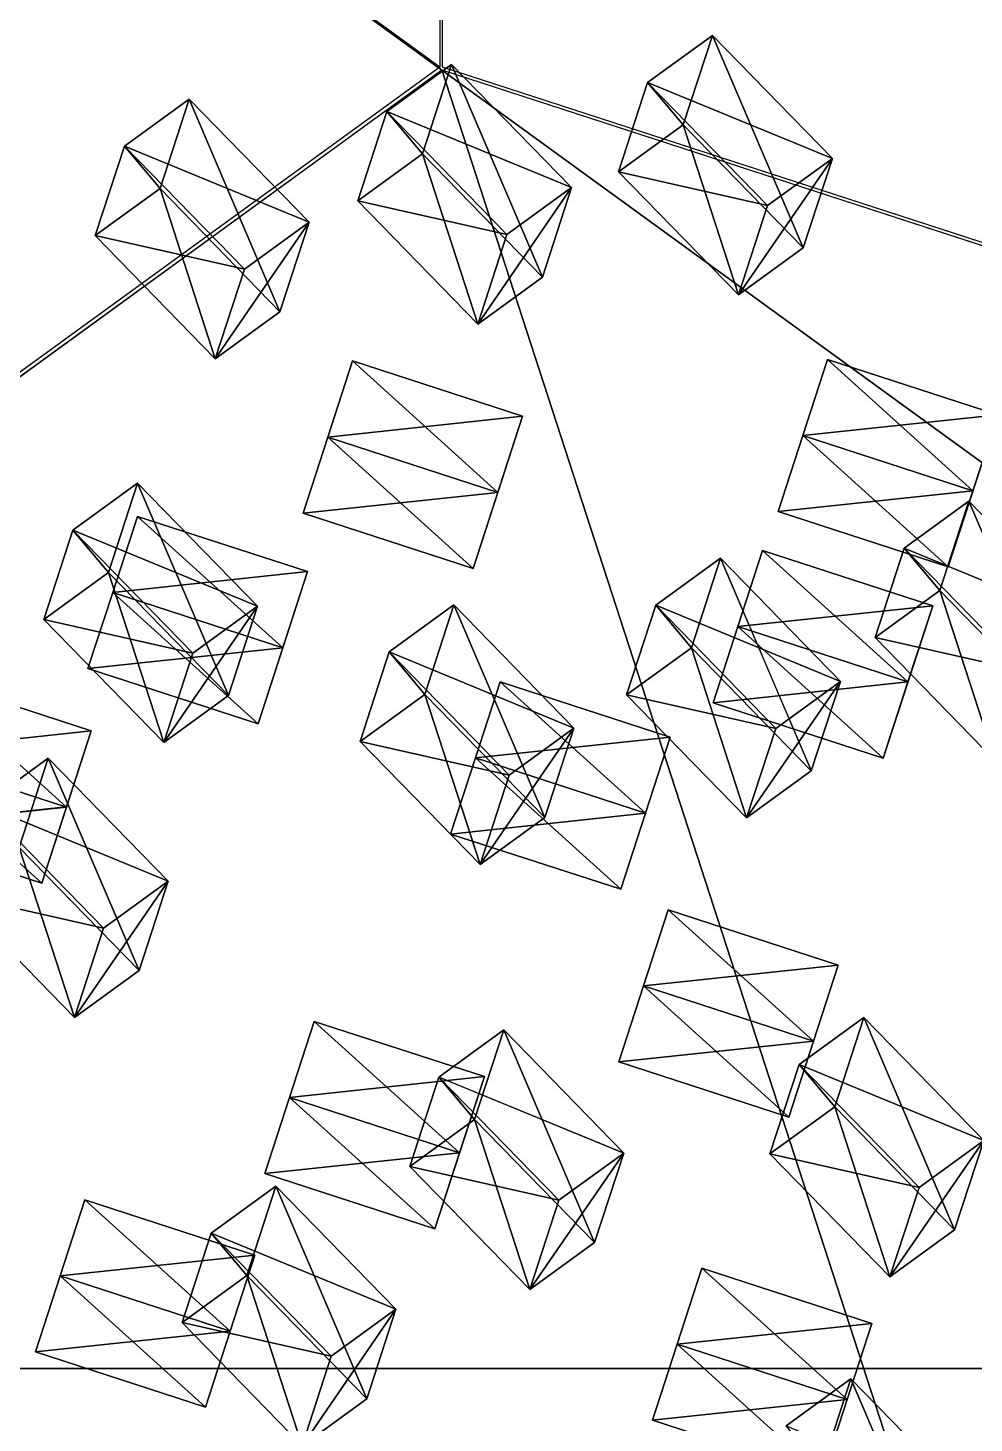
# Model space of a CAD drawing. Header units: metres. Extents: x -324 to 324, y -310 to 311.
# Drawn here: x -185 to -132.1, y -193.4 to -115.4 of the extents above; entities that cross this region are included whole.
import ezdxf

# ---------------------------------------------------------------- set-up
doc = ezdxf.new("R2010")
doc.units = ezdxf.units.M

msp = doc.modelspace()

# ---------------------------------------------------------------- linework, layer by layer
for p, q in [((-161.96652, 117.55693, -1261.8993), (-161.96637, -117.55719, -1261.8992)), ((-161.8034, -117.557014, -1262), (-161.80339, 117.5571, -1262)), ((-161.96637, -117.55719, -1261.8992), (-261.97607, -190.21149, -1061.904)), ((-261.85693, -190.37546, -1061.9042), (-161.85385, -117.712006, -1261.8993)), ((-161.85385, -117.712006, -1261.8993), (61.75289, -190.36646, -1261.8992)), ((61.803394, -190.21127, -1262), (-161.8034, -117.557014, -1262))]:
    msp.add_line(p, q)
for points in [[(-61.803432, -190.21129, -738), (-61.803387, 190.21132, -738), (-200, 4.172325e-05, -738), (-199.9999, 0.00014172326, -737.9999)], [(61.803394, -190.21127, -1262), (-161.80339, 117.5571, -1262), (61.803425, 190.21133, -1262), (61.803524, 190.21144, -1261.9999)], [(-323.78564, -0.00020891172, -938.3003), (-161.96652, 117.55693, -1261.8993), (-161.96637, -117.55719, -1261.8992), (-161.96626, -117.55709, -1261.899)], [(61.803394, -190.21127, -1262), (-161.8034, -117.557014, -1262), (-161.80339, 117.5571, -1262), (-161.80328, 117.5572, -1261.9999)], [(-323.78564, -0.00020891172, -938.3003), (-161.96637, -117.55719, -1261.8992), (-261.97607, -190.21149, -1061.904), (-261.97598, -190.21138, -1061.9039)], [(-61.935295, -190.30717, -738.10077), (-200.13196, -0.09590149, -738.10077), (-323.74664, -0.10168457, -938.09595), (-323.74655, -0.10158457, -938.0958)], [(-61.935295, -190.30717, -738.10077), (-323.74664, -0.10168457, -938.09595), (-261.94806, -190.31653, -1061.6997), (-261.94797, -190.31642, -1061.6996)], [(-140.01372, -122.66731, -777.08765), (-146.72205, -115.785484, -779.85156), (-150.33998, -118.41408, -777.61523), (-150.33987, -118.41398, -777.6151)], [(-150.33998, -118.41408, -777.61523), (-146.72205, -115.785484, -779.85156), (-148.34697, -120.78573, -788.35785), (-148.34686, -120.78563, -788.3577)], [(-141.63866, -127.66756, -785.594), (-148.34697, -120.78573, -788.35785), (-146.72205, -115.785484, -779.85156), (-146.72194, -115.785385, -779.85144)], [(-146.72205, -115.785484, -779.85156), (-140.01372, -122.66731, -777.08765), (-141.63866, -127.66756, -785.594), (-141.63855, -127.66746, -785.5939)], [(-100.0555, -307.9384, -938.3003), (-261.85693, -190.37546, -1061.9042), (-161.85385, -117.712006, -1261.8993), (-161.85374, -117.71191, -1261.8992)], [(-154.59274, -124.29554, -802.58795), (-161.30107, -117.41371, -805.35187), (-164.919, -120.042305, -803.11554), (-164.9189, -120.042206, -803.1154)], [(-164.919, -120.042305, -803.11554), (-161.30107, -117.41371, -805.35187), (-162.926, -122.413956, -813.85815), (-162.92589, -122.41386, -813.85803)], [(-156.21768, -129.29579, -811.0943), (-162.926, -122.413956, -813.85815), (-161.30107, -117.41371, -805.35187), (-161.30096, -117.41361, -805.35175)], [(-100.0555, -307.9384, -938.3003), (-161.85385, -117.712006, -1261.8993), (61.75289, -190.36646, -1261.8992), (61.75299, -190.36635, -1261.899)], [(-161.30107, -117.41371, -805.35187), (-154.59274, -124.29554, -802.58795), (-156.21768, -129.29579, -811.0943), (-156.21758, -129.29568, -811.0942)], [(-148.34697, -120.78573, -788.35785), (-151.96492, -123.41432, -786.1216), (-150.33998, -118.41408, -777.61523), (-150.33987, -118.41398, -777.6151)], [(-143.63167, -125.295906, -774.8514), (-150.33998, -118.41408, -777.61523), (-151.96492, -123.41432, -786.1216), (-151.96481, -123.41422, -786.12146)], [(-150.33998, -118.41408, -777.61523), (-143.63167, -125.295906, -774.8514), (-140.01372, -122.66731, -777.08765), (-140.01361, -122.66721, -777.0875)], [(-169.27219, -126.23279, -828.614), (-175.98051, -119.35096, -831.3779), (-179.59845, -121.97955, -829.1416), (-179.59834, -121.979454, -829.1415)], [(-179.59845, -121.97955, -829.1416), (-175.98051, -119.35096, -831.3779), (-177.60544, -124.351204, -839.8842), (-177.60533, -124.351105, -839.8841)], [(-170.89713, -131.23303, -837.12036), (-177.60544, -124.351204, -839.8842), (-175.98051, -119.35096, -831.3779), (-175.98041, -119.35086, -831.3778)], [(-175.98051, -119.35096, -831.3779), (-169.27219, -126.23279, -828.614), (-170.89713, -131.23303, -837.12036), (-170.89702, -131.23293, -837.12024)], [(-162.926, -122.413956, -813.85815), (-166.54395, -125.04255, -811.6219), (-164.919, -120.042305, -803.11554), (-164.9189, -120.042206, -803.1154)], [(-158.2107, -126.92413, -800.3517), (-164.919, -120.042305, -803.11554), (-166.54395, -125.04255, -811.6219), (-166.54384, -125.04245, -811.62177)], [(-164.919, -120.042305, -803.11554), (-158.2107, -126.92413, -800.3517), (-154.59274, -124.29554, -802.58795), (-154.59264, -124.29544, -802.5878)], [(-145.25659, -130.29614, -783.35767), (-151.96492, -123.41432, -786.1216), (-148.34697, -120.78573, -788.35785), (-148.34686, -120.78563, -788.3577)], [(-148.34697, -120.78573, -788.35785), (-141.63866, -127.66756, -785.594), (-145.25659, -130.29614, -783.35767), (-145.25648, -130.29604, -783.35754)], [(-177.60544, -124.351204, -839.8842), (-181.22339, -126.9798, -837.64795), (-179.59845, -121.97955, -829.1416), (-179.59834, -121.979454, -829.1415)], [(-172.89014, -128.86137, -826.37775), (-179.59845, -121.97955, -829.1416), (-181.22339, -126.9798, -837.64795), (-181.22328, -126.9797, -837.6478)], [(-179.59845, -121.97955, -829.1416), (-172.89014, -128.86137, -826.37775), (-169.27219, -126.23279, -828.614), (-169.27208, -126.23269, -828.6139)], [(-159.83562, -131.92438, -808.858), (-166.54395, -125.04255, -811.6219), (-162.926, -122.413956, -813.85815), (-162.92589, -122.41386, -813.85803)], [(-162.926, -122.413956, -813.85815), (-156.21768, -129.29579, -811.0943), (-159.83562, -131.92438, -808.858), (-159.83551, -131.92427, -808.85785)], [(-145.25659, -130.29614, -783.35767), (-141.63866, -127.66756, -785.594), (-140.01372, -122.66731, -777.08765), (-140.01361, -122.66721, -777.0875)], [(-140.01372, -122.66731, -777.08765), (-143.63167, -125.295906, -774.8514), (-145.25659, -130.29614, -783.35767), (-145.25648, -130.29604, -783.35754)], [(-151.96492, -123.41432, -786.1216), (-145.25659, -130.29614, -783.35767), (-143.63167, -125.295906, -774.8514), (-143.63156, -125.29581, -774.85126)], [(-174.51506, -133.86163, -834.88403), (-181.22339, -126.9798, -837.64795), (-177.60544, -124.351204, -839.8842), (-177.60533, -124.351105, -839.8841)], [(-177.60544, -124.351204, -839.8842), (-170.89713, -131.23303, -837.12036), (-174.51506, -133.86163, -834.88403), (-174.51495, -133.86153, -834.8839)], [(-159.83562, -131.92438, -808.858), (-156.21768, -129.29579, -811.0943), (-154.59274, -124.29554, -802.58795), (-154.59264, -124.29544, -802.5878)], [(-154.59274, -124.29554, -802.58795), (-158.2107, -126.92413, -800.3517), (-159.83562, -131.92438, -808.858), (-159.83551, -131.92427, -808.85785)], [(-166.54395, -125.04255, -811.6219), (-159.83562, -131.92438, -808.858), (-158.2107, -126.92413, -800.3517), (-158.21059, -126.924034, -800.35156)], [(-174.51506, -133.86163, -834.88403), (-170.89713, -131.23303, -837.12036), (-169.27219, -126.23279, -828.614), (-169.27208, -126.23269, -828.6139)], [(-169.27219, -126.23279, -828.614), (-172.89014, -128.86137, -826.37775), (-174.51506, -133.86163, -834.88403), (-174.51495, -133.86153, -834.8839)], [(-181.22339, -126.9798, -837.64795), (-174.51506, -133.86163, -834.88403), (-172.89014, -128.86137, -826.37775), (-172.89003, -128.86127, -826.3776)], [(-166.84117, -133.99022, -1235.6836), (-168.22328, -138.24388, -1226.7395), (-158.7127, -141.33406, -1226.7395), (-158.7126, -141.33395, -1226.7394)], [(-168.22328, -138.24388, -1226.7395), (-166.84117, -133.99022, -1235.6836), (-168.22311, -138.24336, -1237.9199), (-168.223, -138.24326, -1237.9198)], [(-168.22311, -138.24336, -1237.9199), (-166.84117, -133.99022, -1235.6836), (-157.33061, -137.0804, -1235.6836), (-157.3305, -137.08029, -1235.6835)], [(-158.7127, -141.33406, -1226.7395), (-157.33061, -137.0804, -1235.6836), (-166.84117, -133.99022, -1235.6836), (-166.84106, -133.99011, -1235.6835)], [(-140.27885, -133.902, -1252.2659), (-141.66096, -138.15565, -1243.3218), (-132.15039, -141.24583, -1243.3218), (-132.15028, -141.24573, -1243.3217)], [(-141.66096, -138.15565, -1243.3218), (-140.27885, -133.902, -1252.2659), (-141.6608, -138.15514, -1254.5022), (-141.66069, -138.15503, -1254.5021)], [(-141.6608, -138.15514, -1254.5022), (-140.27885, -133.902, -1252.2659), (-130.7683, -136.99217, -1252.2659), (-130.76819, -136.99207, -1252.2657)], [(-132.15039, -141.24583, -1243.3218), (-130.7683, -136.99217, -1252.2659), (-140.27885, -133.902, -1252.2659), (-140.27875, -133.90189, -1252.2657)], [(-157.33061, -137.0804, -1235.6836), (-158.71254, -141.33354, -1237.9199), (-168.22311, -138.24336, -1237.9199), (-168.223, -138.24326, -1237.9198)], [(-160.09465, -145.5872, -1228.9758), (-158.71254, -141.33354, -1237.9199), (-157.33061, -137.0804, -1235.6836), (-157.3305, -137.08029, -1235.6835)], [(-157.33061, -137.0804, -1235.6836), (-158.7127, -141.33406, -1226.7395), (-160.09465, -145.5872, -1228.9758), (-160.09454, -145.5871, -1228.9757)], [(-130.7683, -136.99217, -1252.2659), (-132.15022, -141.24532, -1254.5022), (-141.6608, -138.15514, -1254.5022), (-141.66069, -138.15503, -1254.5021)], [(-133.53233, -145.49898, -1245.5581), (-132.15022, -141.24532, -1254.5022), (-130.7683, -136.99217, -1252.2659), (-130.76819, -136.99207, -1252.2657)], [(-130.7683, -136.99217, -1252.2659), (-132.15039, -141.24583, -1243.3218), (-133.53233, -145.49898, -1245.5581), (-133.53223, -145.49887, -1245.558)], [(-169.60521, -142.49702, -1228.9758), (-168.22311, -138.24336, -1237.9199), (-158.71254, -141.33354, -1237.9199), (-158.71243, -141.33344, -1237.9198)], [(-168.22311, -138.24336, -1237.9199), (-169.60521, -142.49702, -1228.9758), (-168.22328, -138.24388, -1226.7395), (-168.22318, -138.24377, -1226.7394)], [(-168.22328, -138.24388, -1226.7395), (-169.60521, -142.49702, -1228.9758), (-160.09465, -145.5872, -1228.9758), (-160.09454, -145.5871, -1228.9757)], [(-160.09465, -145.5872, -1228.9758), (-158.7127, -141.33406, -1226.7395), (-168.22328, -138.24388, -1226.7395), (-168.22318, -138.24377, -1226.7394)], [(-143.0429, -142.4088, -1245.5581), (-141.6608, -138.15514, -1254.5022), (-132.15022, -141.24532, -1254.5022), (-132.15012, -141.24521, -1254.5021)], [(-141.6608, -138.15514, -1254.5022), (-143.0429, -142.4088, -1245.5581), (-141.66096, -138.15565, -1243.3218), (-141.66086, -138.15555, -1243.3217)], [(-141.66096, -138.15565, -1243.3218), (-143.0429, -142.4088, -1245.5581), (-133.53233, -145.49898, -1245.5581), (-133.53223, -145.49887, -1245.558)], [(-133.53233, -145.49898, -1245.5581), (-132.15039, -141.24583, -1243.3218), (-141.66096, -138.15565, -1243.3218), (-141.66086, -138.15555, -1243.3217)], [(-172.14735, -147.69623, -858.49426), (-178.85568, -140.81439, -861.2582), (-182.47362, -143.443, -859.02185), (-182.47351, -143.44289, -859.0217)], [(-182.47362, -143.443, -859.02185), (-178.85568, -140.81439, -861.2582), (-180.4806, -145.81465, -869.76447), (-180.4805, -145.81454, -869.76434)], [(-173.7723, -152.69647, -867.0006), (-180.4806, -145.81465, -869.76447), (-178.85568, -140.81439, -861.2582), (-178.85558, -140.81429, -861.25806)], [(-178.85568, -140.81439, -861.2582), (-172.14735, -147.69623, -858.49426), (-173.7723, -152.69647, -867.0006), (-173.77219, -152.69637, -867.0005)], [(-158.71254, -141.33354, -1237.9199), (-160.09465, -145.5872, -1228.9758), (-169.60521, -142.49702, -1228.9758), (-169.6051, -142.49692, -1228.9757)], [(-132.15022, -141.24532, -1254.5022), (-133.53233, -145.49898, -1245.5581), (-143.0429, -142.4088, -1245.5581), (-143.04279, -142.40869, -1245.558)], [(-125.67411, -148.70876, -784.4983), (-132.38243, -141.82693, -787.2622), (-136.00037, -144.45552, -785.0259), (-136.00026, -144.45541, -785.02576)], [(-136.00037, -144.45552, -785.0259), (-132.38243, -141.82693, -787.2622), (-134.00735, -146.82718, -795.7685), (-134.00725, -146.82707, -795.7684)], [(-127.29904, -153.709, -793.00464), (-134.00735, -146.82718, -795.7685), (-132.38243, -141.82693, -787.2622), (-132.38232, -141.82683, -787.2621)], [(-132.38243, -141.82693, -787.2622), (-125.67411, -148.70876, -784.4983), (-127.29904, -153.709, -793.00464), (-127.29894, -153.7089, -793.0045)], [(-178.86896, -142.6761, -1211.7314), (-180.25107, -146.92976, -1202.7874), (-170.7405, -150.01994, -1202.7874), (-170.74039, -150.01984, -1202.7872)], [(-180.25107, -146.92976, -1202.7874), (-178.86896, -142.6761, -1211.7314), (-180.2509, -146.92924, -1213.9678), (-180.2508, -146.92914, -1213.9677)], [(-180.2509, -146.92924, -1213.9678), (-178.86896, -142.6761, -1211.7314), (-169.3584, -145.76628, -1211.7314), (-169.35829, -145.76617, -1211.7313)], [(-170.7405, -150.01994, -1202.7874), (-169.3584, -145.76628, -1211.7314), (-178.86896, -142.6761, -1211.7314), (-178.86885, -142.676, -1211.7313)], [(-180.4806, -145.81465, -869.76447), (-184.09856, -148.44324, -867.5282), (-182.47362, -143.443, -859.02185), (-182.47351, -143.44289, -859.0217)], [(-175.7653, -150.32481, -856.258), (-182.47362, -143.443, -859.02185), (-184.09856, -148.44324, -867.5282), (-184.09845, -148.44313, -867.5281)], [(-182.47362, -143.443, -859.02185), (-175.7653, -150.32481, -856.258), (-172.14735, -147.69623, -858.49426), (-172.14725, -147.69612, -858.49414)], [(-139.56409, -151.90222, -810.72375), (-146.27242, -145.02039, -813.4877), (-149.89035, -147.64899, -811.25134), (-149.89024, -147.64888, -811.2512)], [(-149.89035, -147.64899, -811.25134), (-146.27242, -145.02039, -813.4877), (-147.89734, -150.02065, -821.99396), (-147.89723, -150.02054, -821.99384)], [(-141.18903, -156.90247, -819.2301), (-147.89734, -150.02065, -821.99396), (-146.27242, -145.02039, -813.4877), (-146.27231, -145.02028, -813.48755)], [(-146.27242, -145.02039, -813.4877), (-139.56409, -151.90222, -810.72375), (-141.18903, -156.90247, -819.2301), (-141.18892, -156.90236, -819.23)], [(-143.91353, -144.58838, -1229.6956), (-145.29564, -148.84204, -1220.7515), (-135.78506, -151.93222, -1220.7515), (-135.78496, -151.93211, -1220.7513)], [(-145.29564, -148.84204, -1220.7515), (-143.91353, -144.58838, -1229.6956), (-145.29547, -148.84152, -1231.9319), (-145.29536, -148.84142, -1231.9318)], [(-145.29547, -148.84152, -1231.9319), (-143.91353, -144.58838, -1229.6956), (-134.40297, -147.67856, -1229.6956), (-134.40286, -147.67845, -1229.6954)], [(-135.78506, -151.93222, -1220.7515), (-134.40297, -147.67856, -1229.6956), (-143.91353, -144.58838, -1229.6956), (-143.91342, -144.58827, -1229.6954)], [(-134.00735, -146.82718, -795.7685), (-137.6253, -149.45576, -793.5322), (-136.00037, -144.45552, -785.0259), (-136.00026, -144.45541, -785.02576)], [(-129.29205, -151.33734, -782.262), (-136.00037, -144.45552, -785.0259), (-137.6253, -149.45576, -793.5322), (-137.6252, -149.45566, -793.5321)], [(-136.00037, -144.45552, -785.0259), (-129.29205, -151.33734, -782.262), (-125.67411, -148.70876, -784.4983), (-125.67401, -148.70865, -784.49817)], [(-177.39023, -155.32507, -864.7643), (-184.09856, -148.44324, -867.5282), (-180.4806, -145.81465, -869.76447), (-180.4805, -145.81454, -869.76434)], [(-180.4806, -145.81465, -869.76447), (-173.7723, -152.69647, -867.0006), (-177.39023, -155.32507, -864.7643), (-177.39012, -155.32497, -864.76416)], [(-169.3584, -145.76628, -1211.7314), (-170.74033, -150.01942, -1213.9678), (-180.2509, -146.92924, -1213.9678), (-180.2508, -146.92914, -1213.9677)], [(-172.12244, -154.27309, -1205.0237), (-170.74033, -150.01942, -1213.9678), (-169.3584, -145.76628, -1211.7314), (-169.35829, -145.76617, -1211.7313)], [(-169.3584, -145.76628, -1211.7314), (-170.7405, -150.01994, -1202.7874), (-172.12244, -154.27309, -1205.0237), (-172.12233, -154.27298, -1205.0236)], [(-181.633, -151.1829, -1205.0237), (-180.2509, -146.92924, -1213.9678), (-170.74033, -150.01942, -1213.9678), (-170.74022, -150.01932, -1213.9677)], [(-180.2509, -146.92924, -1213.9678), (-181.633, -151.1829, -1205.0237), (-180.25107, -146.92976, -1202.7874), (-180.25096, -146.92966, -1202.7872)], [(-180.25107, -146.92976, -1202.7874), (-181.633, -151.1829, -1205.0237), (-172.12244, -154.27309, -1205.0237), (-172.12233, -154.27298, -1205.0236)], [(-172.12244, -154.27309, -1205.0237), (-170.7405, -150.01994, -1202.7874), (-180.25107, -146.92976, -1202.7874), (-180.25096, -146.92966, -1202.7872)], [(-130.91698, -156.33759, -790.7683), (-137.6253, -149.45576, -793.5322), (-134.00735, -146.82718, -795.7685), (-134.00725, -146.82707, -795.7684)], [(-134.00735, -146.82718, -795.7685), (-127.29904, -153.709, -793.00464), (-130.91698, -156.33759, -790.7683), (-130.91687, -156.33748, -790.7682)], [(-177.39023, -155.32507, -864.7643), (-173.7723, -152.69647, -867.0006), (-172.14735, -147.69623, -858.49426), (-172.14725, -147.69612, -858.49414)], [(-172.14735, -147.69623, -858.49426), (-175.7653, -150.32481, -856.258), (-177.39023, -155.32507, -864.7643), (-177.39012, -155.32497, -864.76416)], [(-154.46112, -154.50899, -837.8888), (-161.16945, -147.62717, -840.6527), (-164.78738, -150.25575, -838.4164), (-164.78728, -150.25565, -838.41626)], [(-164.78738, -150.25575, -838.4164), (-161.16945, -147.62717, -840.6527), (-162.79437, -152.62741, -849.159), (-162.79427, -152.6273, -849.1589)], [(-156.08606, -159.50923, -846.39514), (-162.79437, -152.62741, -849.159), (-161.16945, -147.62717, -840.6527), (-161.16934, -147.62706, -840.6526)], [(-161.16945, -147.62717, -840.6527), (-154.46112, -154.50899, -837.8888), (-156.08606, -159.50923, -846.39514), (-156.08595, -159.50912, -846.395)], [(-147.89734, -150.02065, -821.99396), (-151.51529, -152.64923, -819.7577), (-149.89035, -147.64899, -811.25134), (-149.89024, -147.64888, -811.2512)], [(-143.18204, -154.5308, -808.4875), (-149.89035, -147.64899, -811.25134), (-151.51529, -152.64923, -819.7577), (-151.51518, -152.64912, -819.75757)], [(-149.89035, -147.64899, -811.25134), (-143.18204, -154.5308, -808.4875), (-139.56409, -151.90222, -810.72375), (-139.56398, -151.90211, -810.72363)], [(-134.40297, -147.67856, -1229.6956), (-135.7849, -151.9317, -1231.9319), (-145.29547, -148.84152, -1231.9319), (-145.29536, -148.84142, -1231.9318)], [(-137.167, -156.18536, -1222.9878), (-135.7849, -151.9317, -1231.9319), (-134.40297, -147.67856, -1229.6956), (-134.40286, -147.67845, -1229.6954)], [(-134.40297, -147.67856, -1229.6956), (-135.78506, -151.93222, -1220.7515), (-137.167, -156.18536, -1222.9878), (-137.1669, -156.18526, -1222.9877)], [(-184.09856, -148.44324, -867.5282), (-177.39023, -155.32507, -864.7643), (-175.7653, -150.32481, -856.258), (-175.7652, -150.3247, -856.2579)], [(-146.67757, -153.09518, -1222.9878), (-145.29547, -148.84152, -1231.9319), (-135.7849, -151.9317, -1231.9319), (-135.78479, -151.9316, -1231.9318)], [(-145.29547, -148.84152, -1231.9319), (-146.67757, -153.09518, -1222.9878), (-145.29564, -148.84204, -1220.7515), (-145.29553, -148.84193, -1220.7513)], [(-145.29564, -148.84204, -1220.7515), (-146.67757, -153.09518, -1222.9878), (-137.167, -156.18536, -1222.9878), (-137.1669, -156.18526, -1222.9877)], [(-137.167, -156.18536, -1222.9878), (-135.78506, -151.93222, -1220.7515), (-145.29564, -148.84204, -1220.7515), (-145.29553, -148.84193, -1220.7513)], [(-137.6253, -149.45576, -793.5322), (-130.91698, -156.33759, -790.7683), (-129.29205, -151.33734, -782.262), (-129.29195, -151.33723, -782.2619)], [(-170.74033, -150.01942, -1213.9678), (-172.12244, -154.27309, -1205.0237), (-181.633, -151.1829, -1205.0237), (-181.63289, -151.1828, -1205.0236)], [(-162.79437, -152.62741, -849.159), (-166.41232, -155.256, -846.9227), (-164.78738, -150.25575, -838.4164), (-164.78728, -150.25565, -838.41626)], [(-158.07907, -157.13757, -835.6525), (-164.78738, -150.25575, -838.4164), (-166.41232, -155.256, -846.9227), (-166.41222, -155.25589, -846.9226)], [(-164.78738, -150.25575, -838.4164), (-158.07907, -157.13757, -835.6525), (-154.46112, -154.50899, -837.8888), (-154.46101, -154.50888, -837.8887)], [(-144.80696, -159.53107, -816.9938), (-151.51529, -152.64923, -819.7577), (-147.89734, -150.02065, -821.99396), (-147.89723, -150.02054, -821.99384)], [(-147.89734, -150.02065, -821.99396), (-141.18903, -156.90247, -819.2301), (-144.80696, -159.53107, -816.9938), (-144.80685, -159.53096, -816.99365)], [(-190.9679, -151.58104, -1187.3186), (-192.35, -155.8347, -1178.3745), (-182.83943, -158.92488, -1178.3745), (-182.83932, -158.92477, -1178.3744)], [(-192.34984, -155.83418, -1189.5549), (-190.9679, -151.58104, -1187.3186), (-181.45734, -154.67122, -1187.3186), (-181.45723, -154.67111, -1187.3185)], [(-182.83943, -158.92488, -1178.3745), (-181.45734, -154.67122, -1187.3186), (-190.9679, -151.58104, -1187.3186), (-190.96779, -151.58093, -1187.3185)], [(-158.59077, -151.929, -1206.6646), (-159.97289, -156.18266, -1197.7205), (-150.46231, -159.27284, -1197.7205), (-150.4622, -159.27274, -1197.7203)], [(-159.97289, -156.18266, -1197.7205), (-158.59077, -151.929, -1206.6646), (-159.97272, -156.18214, -1208.9009), (-159.97261, -156.18204, -1208.9008)], [(-159.97272, -156.18214, -1208.9009), (-158.59077, -151.929, -1206.6646), (-149.08022, -155.01918, -1206.6646), (-149.08011, -155.01907, -1206.6644)], [(-150.46231, -159.27284, -1197.7205), (-149.08022, -155.01918, -1206.6646), (-158.59077, -151.929, -1206.6646), (-158.59067, -151.9289, -1206.6644)], [(-135.7849, -151.9317, -1231.9319), (-137.167, -156.18536, -1222.9878), (-146.67757, -153.09518, -1222.9878), (-146.67746, -153.09508, -1222.9877)], [(-144.80696, -159.53107, -816.9938), (-141.18903, -156.90247, -819.2301), (-139.56409, -151.90222, -810.72375), (-139.56398, -151.90211, -810.72363)], [(-139.56409, -151.90222, -810.72375), (-143.18204, -154.5308, -808.4875), (-144.80696, -159.53107, -816.9938), (-144.80685, -159.53096, -816.99365)], [(-159.704, -162.13782, -844.1588), (-166.41232, -155.256, -846.9227), (-162.79437, -152.62741, -849.159), (-162.79427, -152.6273, -849.1589)], [(-162.79437, -152.62741, -849.159), (-156.08606, -159.50923, -846.39514), (-159.704, -162.13782, -844.1588), (-159.70389, -162.13771, -844.1587)], [(-151.51529, -152.64923, -819.7577), (-144.80696, -159.53107, -816.9938), (-143.18204, -154.5308, -808.4875), (-143.18193, -154.5307, -808.48737)], [(-181.45734, -154.67122, -1187.3186), (-182.83926, -158.92436, -1189.5549), (-192.34984, -155.83418, -1189.5549), (-192.34973, -155.83408, -1189.5548)], [(-184.22137, -163.17802, -1180.6108), (-182.83926, -158.92436, -1189.5549), (-181.45734, -154.67122, -1187.3186), (-181.45723, -154.67111, -1187.3185)], [(-181.45734, -154.67122, -1187.3186), (-182.83943, -158.92488, -1178.3745), (-184.22137, -163.17802, -1180.6108), (-184.22127, -163.17792, -1180.6107)], [(-149.08022, -155.01918, -1206.6646), (-150.46214, -159.27232, -1208.9009), (-159.97272, -156.18214, -1208.9009), (-159.97261, -156.18204, -1208.9008)], [(-159.704, -162.13782, -844.1588), (-156.08606, -159.50923, -846.39514), (-154.46112, -154.50899, -837.8888), (-154.46101, -154.50888, -837.8887)], [(-154.46112, -154.50899, -837.8888), (-158.07907, -157.13757, -835.6525), (-159.704, -162.13782, -844.1588), (-159.70389, -162.13771, -844.1587)], [(-151.84425, -163.52599, -1199.9568), (-150.46214, -159.27232, -1208.9009), (-149.08022, -155.01918, -1206.6646), (-149.08011, -155.01907, -1206.6644)], [(-149.08022, -155.01918, -1206.6646), (-150.46231, -159.27284, -1197.7205), (-151.84425, -163.52599, -1199.9568), (-151.84415, -163.52588, -1199.9567)], [(-193.73193, -160.08784, -1180.6108), (-192.34984, -155.83418, -1189.5549), (-182.83926, -158.92436, -1189.5549), (-182.83916, -158.92426, -1189.5548)], [(-192.35, -155.8347, -1178.3745), (-193.73193, -160.08784, -1180.6108), (-184.22137, -163.17802, -1180.6108), (-184.22127, -163.17792, -1180.6107)], [(-184.22137, -163.17802, -1180.6108), (-182.83943, -158.92488, -1178.3745), (-192.35, -155.8347, -1178.3745), (-192.3499, -155.8346, -1178.3744)], [(-166.41232, -155.256, -846.9227), (-159.704, -162.13782, -844.1588), (-158.07907, -157.13757, -835.6525), (-158.07896, -157.13747, -835.6524)], [(-177.1433, -163.06972, -884.64734), (-183.85162, -156.1879, -887.41125), (-187.46956, -158.81648, -885.1749), (-187.46945, -158.81638, -885.1748)], [(-187.46956, -158.81648, -885.1749), (-183.85162, -156.1879, -887.41125), (-185.47655, -161.18814, -895.91754), (-185.47644, -161.18803, -895.9174)], [(-178.76823, -168.06996, -893.1537), (-185.47655, -161.18814, -895.91754), (-183.85162, -156.1879, -887.41125), (-183.85152, -156.18779, -887.41113)], [(-183.85162, -156.1879, -887.41125), (-177.1433, -163.06972, -884.64734), (-178.76823, -168.06996, -893.1537), (-178.76813, -168.06985, -893.15356)], [(-161.35481, -160.4358, -1199.9568), (-159.97272, -156.18214, -1208.9009), (-150.46214, -159.27232, -1208.9009), (-150.46204, -159.27222, -1208.9008)], [(-159.97272, -156.18214, -1208.9009), (-161.35481, -160.4358, -1199.9568), (-159.97289, -156.18266, -1197.7205), (-159.97278, -156.18256, -1197.7203)], [(-159.97289, -156.18266, -1197.7205), (-161.35481, -160.4358, -1199.9568), (-151.84425, -163.52599, -1199.9568), (-151.84415, -163.52588, -1199.9567)], [(-151.84425, -163.52599, -1199.9568), (-150.46231, -159.27284, -1197.7205), (-159.97289, -156.18266, -1197.7205), (-159.97278, -156.18256, -1197.7203)], [(-182.83926, -158.92436, -1189.5549), (-184.22137, -163.17802, -1180.6108), (-193.73193, -160.08784, -1180.6108), (-193.73183, -160.08774, -1180.6107)], [(-180.76125, -165.6983, -882.4111), (-187.46956, -158.81648, -885.1749), (-189.0945, -163.81673, -893.6813), (-189.09439, -163.81662, -893.68115)], [(-187.46956, -158.81648, -885.1749), (-180.76125, -165.6983, -882.4111), (-177.1433, -163.06972, -884.64734), (-177.14319, -163.06961, -884.6472)], [(-150.46214, -159.27232, -1208.9009), (-151.84425, -163.52599, -1199.9568), (-161.35481, -160.4358, -1199.9568), (-161.3547, -160.4357, -1199.9567)], [(-182.38617, -170.69855, -890.91736), (-189.0945, -163.81673, -893.6813), (-185.47655, -161.18814, -895.91754), (-185.47644, -161.18803, -895.9174)], [(-185.47655, -161.18814, -895.91754), (-178.76823, -168.06996, -893.1537), (-182.38617, -170.69855, -890.91736), (-182.38606, -170.69844, -890.91724)], [(-182.38617, -170.69855, -890.91736), (-178.76823, -168.06996, -893.1537), (-177.1433, -163.06972, -884.64734), (-177.14319, -163.06961, -884.6472)], [(-177.1433, -163.06972, -884.64734), (-180.76125, -165.6983, -882.4111), (-182.38617, -170.69855, -890.91736), (-182.38606, -170.69844, -890.91724)], [(-189.0945, -163.81673, -893.6813), (-182.38617, -170.69855, -890.91736), (-180.76125, -165.6983, -882.4111), (-180.76114, -165.6982, -882.41095)], [(-149.19305, -164.67017, -1188.2399), (-150.57516, -168.92383, -1179.2958), (-141.06459, -172.014, -1179.2958), (-141.06448, -172.0139, -1179.2957)], [(-150.57516, -168.92383, -1179.2958), (-149.19305, -164.67017, -1188.2399), (-150.575, -168.92331, -1190.4762), (-150.57489, -168.9232, -1190.4761)], [(-150.575, -168.92331, -1190.4762), (-149.19305, -164.67017, -1188.2399), (-139.6825, -167.76035, -1188.2399), (-139.68239, -167.76024, -1188.2397)], [(-141.06459, -172.014, -1179.2958), (-139.6825, -167.76035, -1188.2399), (-149.19305, -164.67017, -1188.2399), (-149.19295, -164.67006, -1188.2397)], [(-139.6825, -167.76035, -1188.2399), (-141.06442, -172.01349, -1190.4762), (-150.575, -168.92331, -1190.4762), (-150.57489, -168.9232, -1190.4761)], [(-142.44653, -176.26715, -1181.5321), (-141.06442, -172.01349, -1190.4762), (-139.6825, -167.76035, -1188.2399), (-139.68239, -167.76024, -1188.2397)], [(-139.6825, -167.76035, -1188.2399), (-141.06459, -172.014, -1179.2958), (-142.44653, -176.26715, -1181.5321), (-142.44643, -176.26704, -1181.532)], [(-151.95709, -173.17697, -1181.5321), (-150.575, -168.92331, -1190.4762), (-141.06442, -172.01349, -1190.4762), (-141.06432, -172.01338, -1190.4761)], [(-150.575, -168.92331, -1190.4762), (-151.95709, -173.17697, -1181.5321), (-150.57516, -168.92383, -1179.2958), (-150.57506, -168.92372, -1179.2957)], [(-150.57516, -168.92383, -1179.2958), (-151.95709, -173.17697, -1181.5321), (-142.44653, -176.26715, -1181.5321), (-142.44643, -176.26704, -1181.532)], [(-142.44653, -176.26715, -1181.5321), (-141.06459, -172.014, -1179.2958), (-150.57516, -168.92383, -1179.2958), (-150.57506, -168.92372, -1179.2957)], [(-131.55078, -177.56557, -827.92487), (-138.25911, -170.68375, -830.6888), (-141.87704, -173.31233, -828.45245), (-141.87694, -173.31223, -828.45233)], [(-141.87704, -173.31233, -828.45245), (-138.25911, -170.68375, -830.6888), (-139.88403, -175.68399, -839.19507), (-139.88393, -175.68388, -839.19495)], [(-133.17572, -182.56581, -836.4312), (-139.88403, -175.68399, -839.19507), (-138.25911, -170.68375, -830.6888), (-138.259, -170.68364, -830.68866)], [(-138.25911, -170.68375, -830.6888), (-131.55078, -177.56557, -827.92487), (-133.17572, -182.56581, -836.4312), (-133.17561, -182.5657, -836.4311)], [(-168.98093, -170.90729, -1164.1494), (-170.36304, -175.16095, -1155.2053), (-160.85246, -178.25113, -1155.2053), (-160.85236, -178.25102, -1155.2052)], [(-170.36304, -175.16095, -1155.2053), (-168.98093, -170.90729, -1164.1494), (-170.36287, -175.16043, -1166.3857), (-170.36276, -175.16032, -1166.3856)], [(-170.36287, -175.16043, -1166.3857), (-168.98093, -170.90729, -1164.1494), (-159.47037, -173.99747, -1164.1494), (-159.47026, -173.99736, -1164.1493)], [(-160.85246, -178.25113, -1155.2053), (-159.47037, -173.99747, -1164.1494), (-168.98093, -170.90729, -1164.1494), (-168.98082, -170.90718, -1164.1493)], [(-151.68057, -178.27216, -861.3222), (-158.3889, -171.39032, -864.0861), (-162.00684, -174.01892, -861.8498), (-162.00673, -174.01881, -861.8497)], [(-162.00684, -174.01892, -861.8498), (-158.3889, -171.39032, -864.0861), (-160.01382, -176.39058, -872.5924), (-160.01372, -176.39047, -872.5923)], [(-153.30551, -183.2724, -869.82855), (-160.01382, -176.39058, -872.5924), (-158.3889, -171.39032, -864.0861), (-158.3888, -171.39021, -864.086)], [(-158.3889, -171.39032, -864.0861), (-151.68057, -178.27216, -861.3222), (-153.30551, -183.2724, -869.82855), (-153.3054, -183.2723, -869.8284)], [(-141.06442, -172.01349, -1190.4762), (-142.44653, -176.26715, -1181.5321), (-151.95709, -173.17697, -1181.5321), (-151.95699, -173.17686, -1181.532)], [(-139.88403, -175.68399, -839.19507), (-143.50198, -178.31258, -836.9588), (-141.87704, -173.31233, -828.45245), (-141.87694, -173.31223, -828.45233)], [(-135.16873, -180.19415, -825.6886), (-141.87704, -173.31233, -828.45245), (-143.50198, -178.31258, -836.9588), (-143.50188, -178.31247, -836.9587)], [(-141.87704, -173.31233, -828.45245), (-135.16873, -180.19415, -825.6886), (-131.55078, -177.56557, -827.92487), (-131.55067, -177.56546, -827.92474)], [(-159.47037, -173.99747, -1164.1494), (-160.8523, -178.25061, -1166.3857), (-170.36287, -175.16043, -1166.3857), (-170.36276, -175.16032, -1166.3856)], [(-160.01382, -176.39058, -872.5924), (-163.63177, -179.01917, -870.35614), (-162.00684, -174.01892, -861.8498), (-162.00673, -174.01881, -861.8497)], [(-155.29852, -180.90074, -859.08594), (-162.00684, -174.01892, -861.8498), (-163.63177, -179.01917, -870.35614), (-163.63167, -179.01906, -870.356)], [(-162.2344, -182.50427, -1157.4417), (-160.8523, -178.25061, -1166.3857), (-159.47037, -173.99747, -1164.1494), (-159.47026, -173.99736, -1164.1493)], [(-159.47037, -173.99747, -1164.1494), (-160.85246, -178.25113, -1155.2053), (-162.2344, -182.50427, -1157.4417), (-162.2343, -182.50417, -1157.4415)], [(-162.00684, -174.01892, -861.8498), (-155.29852, -180.90074, -859.08594), (-151.68057, -178.27216, -861.3222), (-151.68047, -178.27205, -861.3221)], [(-171.74496, -179.4141, -1157.4417), (-170.36287, -175.16043, -1166.3857), (-160.8523, -178.25061, -1166.3857), (-160.85219, -178.2505, -1166.3856)], [(-170.36287, -175.16043, -1166.3857), (-171.74496, -179.4141, -1157.4417), (-170.36304, -175.16095, -1155.2053), (-170.36293, -175.16084, -1155.2052)], [(-170.36304, -175.16095, -1155.2053), (-171.74496, -179.4141, -1157.4417), (-162.2344, -182.50427, -1157.4417), (-162.2343, -182.50417, -1157.4415)], [(-162.2344, -182.50427, -1157.4417), (-160.85246, -178.25113, -1155.2053), (-170.36304, -175.16095, -1155.2053), (-170.36293, -175.16084, -1155.2052)], [(-136.79366, -185.1944, -834.1949), (-143.50198, -178.31258, -836.9588), (-139.88403, -175.68399, -839.19507), (-139.88393, -175.68388, -839.19495)], [(-139.88403, -175.68399, -839.19507), (-133.17572, -182.56581, -836.4312), (-136.79366, -185.1944, -834.1949), (-136.79355, -185.19429, -834.19476)], [(-156.92345, -185.901, -867.5922), (-163.63177, -179.01917, -870.35614), (-160.01382, -176.39058, -872.5924), (-160.01372, -176.39047, -872.5923)], [(-160.01382, -176.39058, -872.5924), (-153.30551, -183.2724, -869.82855), (-156.92345, -185.901, -867.5922), (-156.92334, -185.9009, -867.5921)], [(-136.79366, -185.1944, -834.1949), (-133.17572, -182.56581, -836.4312), (-131.55078, -177.56557, -827.92487), (-131.55067, -177.56546, -827.92474)], [(-131.55078, -177.56557, -827.92487), (-135.16873, -180.19415, -825.6886), (-136.79366, -185.1944, -834.1949), (-136.79355, -185.19429, -834.19476)], [(-160.8523, -178.25061, -1166.3857), (-162.2344, -182.50427, -1157.4417), (-171.74496, -179.4141, -1157.4417), (-171.74486, -179.41399, -1157.4415)], [(-156.92345, -185.901, -867.5922), (-153.30551, -183.2724, -869.82855), (-151.68057, -178.27216, -861.3222), (-151.68047, -178.27205, -861.3221)], [(-151.68057, -178.27216, -861.3222), (-155.29852, -180.90074, -859.08594), (-156.92345, -185.901, -867.5922), (-156.92334, -185.9009, -867.5921)], [(-143.50198, -178.31258, -836.9588), (-136.79366, -185.1944, -834.1949), (-135.16873, -180.19415, -825.6886), (-135.16862, -180.19405, -825.6885)], [(-163.63177, -179.01917, -870.35614), (-156.92345, -185.901, -867.5922), (-155.29852, -180.90074, -859.08594), (-155.29842, -180.90063, -859.0858)], [(-164.4223, -187.00429, -892.2002), (-171.13063, -180.12247, -894.9641), (-174.74857, -182.75105, -892.7278), (-174.74846, -182.75095, -892.72766)], [(-174.74857, -182.75105, -892.7278), (-171.13063, -180.12247, -894.9641), (-172.75555, -185.12271, -903.4704), (-172.75545, -185.1226, -903.4703)], [(-166.04724, -192.00453, -900.70654), (-172.75555, -185.12271, -903.4704), (-171.13063, -180.12247, -894.9641), (-171.13052, -180.12236, -894.964)], [(-171.13063, -180.12247, -894.9641), (-164.4223, -187.00429, -892.2002), (-166.04724, -192.00453, -900.70654), (-166.04713, -192.00443, -900.7064)], [(-181.8071, -180.88376, -1137.2494), (-183.18921, -185.13742, -1128.3053), (-173.67863, -188.2276, -1128.3053), (-173.67853, -188.2275, -1128.3052)], [(-183.18921, -185.13742, -1128.3053), (-181.8071, -180.88376, -1137.2494), (-183.18904, -185.1369, -1139.4857), (-183.18893, -185.1368, -1139.4856)], [(-183.18904, -185.1369, -1139.4857), (-181.8071, -180.88376, -1137.2494), (-172.29654, -183.97394, -1137.2494), (-172.29643, -183.97383, -1137.2493)], [(-173.67863, -188.2276, -1128.3053), (-172.29654, -183.97394, -1137.2494), (-181.8071, -180.88376, -1137.2494), (-181.80699, -180.88365, -1137.2493)], [(-172.75555, -185.12271, -903.4704), (-176.3735, -187.7513, -901.23413), (-174.74857, -182.75105, -892.7278), (-174.74846, -182.75095, -892.72766)], [(-168.04025, -189.63287, -889.9639), (-174.74857, -182.75105, -892.7278), (-176.3735, -187.7513, -901.23413), (-176.3734, -187.75119, -901.234)], [(-174.74857, -182.75105, -892.7278), (-168.04025, -189.63287, -889.9639), (-164.4223, -187.00429, -892.2002), (-164.4222, -187.00418, -892.2001)], [(-172.29654, -183.97394, -1137.2494), (-173.67847, -188.22708, -1139.4857), (-183.18904, -185.1369, -1139.4857), (-183.18893, -185.1368, -1139.4856)], [(-175.06058, -192.48074, -1130.5416), (-173.67847, -188.22708, -1139.4857), (-172.29654, -183.97394, -1137.2494), (-172.29643, -183.97383, -1137.2493)], [(-172.29654, -183.97394, -1137.2494), (-173.67863, -188.2276, -1128.3053), (-175.06058, -192.48074, -1130.5416), (-175.06047, -192.48064, -1130.5415)], [(-147.30975, -184.70583, -1151.2982), (-148.69186, -188.95949, -1142.3541), (-139.18129, -192.04967, -1142.3541), (-139.18118, -192.04956, -1142.354)], [(-148.69186, -188.95949, -1142.3541), (-147.30975, -184.70583, -1151.2982), (-148.6917, -188.95897, -1153.5345), (-148.69159, -188.95886, -1153.5344)], [(-148.6917, -188.95897, -1153.5345), (-147.30975, -184.70583, -1151.2982), (-137.7992, -187.796, -1151.2982), (-137.79909, -187.7959, -1151.2981)], [(-139.18129, -192.04967, -1142.3541), (-137.7992, -187.796, -1151.2982), (-147.30975, -184.70583, -1151.2982), (-147.30965, -184.70572, -1151.2981)], [(-184.57114, -189.39056, -1130.5416), (-183.18904, -185.1369, -1139.4857), (-173.67847, -188.22708, -1139.4857), (-173.67836, -188.22697, -1139.4856)], [(-183.18904, -185.1369, -1139.4857), (-184.57114, -189.39056, -1130.5416), (-183.18921, -185.13742, -1128.3053), (-183.1891, -185.13731, -1128.3052)], [(-183.18921, -185.13742, -1128.3053), (-184.57114, -189.39056, -1130.5416), (-175.06058, -192.48074, -1130.5416), (-175.06047, -192.48064, -1130.5415)], [(-175.06058, -192.48074, -1130.5416), (-173.67863, -188.2276, -1128.3053), (-183.18921, -185.13742, -1128.3053), (-183.1891, -185.13731, -1128.3052)], [(-169.66518, -194.63312, -898.4702), (-176.3735, -187.7513, -901.23413), (-172.75555, -185.12271, -903.4704), (-172.75545, -185.1226, -903.4703)], [(-172.75555, -185.12271, -903.4704), (-166.04724, -192.00453, -900.70654), (-169.66518, -194.63312, -898.4702), (-169.66507, -194.63301, -898.4701)], [(-169.66518, -194.63312, -898.4702), (-166.04724, -192.00453, -900.70654), (-164.4223, -187.00429, -892.2002), (-164.4222, -187.00418, -892.2001)], [(-164.4223, -187.00429, -892.2002), (-168.04025, -189.63287, -889.9639), (-169.66518, -194.63312, -898.4702), (-169.66507, -194.63301, -898.4701)], [(-176.3735, -187.7513, -901.23413), (-169.66518, -194.63312, -898.4702), (-168.04025, -189.63287, -889.9639), (-168.04015, -189.63277, -889.9638)], [(-137.7992, -187.796, -1151.2982), (-139.18112, -192.04915, -1153.5345), (-148.6917, -188.95897, -1153.5345), (-148.69159, -188.95886, -1153.5344)], [(-140.56323, -196.30281, -1144.5905), (-139.18112, -192.04915, -1153.5345), (-137.7992, -187.796, -1151.2982), (-137.79909, -187.7959, -1151.2981)], [(-137.7992, -187.796, -1151.2982), (-139.18129, -192.04967, -1142.3541), (-140.56323, -196.30281, -1144.5905), (-140.56313, -196.3027, -1144.5903)], [(-173.67847, -188.22708, -1139.4857), (-175.06058, -192.48074, -1130.5416), (-184.57114, -189.39056, -1130.5416), (-184.57103, -189.39046, -1130.5415)], [(-150.07379, -193.21263, -1144.5905), (-148.6917, -188.95897, -1153.5345), (-139.18112, -192.04915, -1153.5345), (-139.18102, -192.04904, -1153.5344)], [(-148.6917, -188.95897, -1153.5345), (-150.07379, -193.21263, -1144.5905), (-148.69186, -188.95949, -1142.3541), (-148.69176, -188.95938, -1142.354)], [(-148.69186, -188.95949, -1142.3541), (-150.07379, -193.21263, -1144.5905), (-140.56323, -196.30281, -1144.5905), (-140.56313, -196.3027, -1144.5903)], [(-140.56323, -196.30281, -1144.5905), (-139.18129, -192.04967, -1142.3541), (-148.69186, -188.95949, -1142.3541), (-148.69176, -188.95938, -1142.354)], [(-61.935295, -190.30717, -738.10077), (-261.94806, -190.31653, -1061.6997), (-100.13974, -307.86996, -938.0959), (-100.13964, -307.86987, -938.09576)], [(-132.26791, -197.7749, -852.8397), (-138.97624, -190.89307, -855.60364), (-142.59418, -193.52167, -853.3673), (-142.59407, -193.52156, -853.3672)], [(-142.59418, -193.52167, -853.3673), (-138.97624, -190.89307, -855.60364), (-140.60117, -195.89333, -864.1099), (-140.60106, -195.89322, -864.1098)], [(-133.89285, -202.77515, -861.34607), (-140.60117, -195.89333, -864.1099), (-138.97624, -190.89307, -855.60364), (-138.97614, -190.89296, -855.6035)], [(-138.97624, -190.89307, -855.60364), (-132.26791, -197.7749, -852.8397), (-133.89285, -202.77515, -861.34607), (-133.89275, -202.77504, -861.34595)], [(-139.18112, -192.04915, -1153.5345), (-140.56323, -196.30281, -1144.5905), (-150.07379, -193.21263, -1144.5905), (-150.07368, -193.21252, -1144.5903)]]:
    msp.add_3dface(points)

doc.saveas('drawing.dxf')
